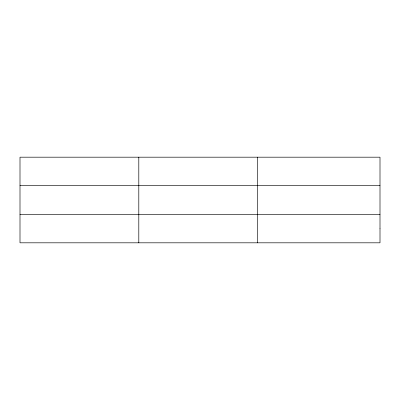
<?xml version="1.0" encoding="UTF-8"?>
<svg xmlns="http://www.w3.org/2000/svg" width="400" height="400" viewBox="0 0 400 400"><rect width="100%" height="100%" fill="white"/><g stroke="black" fill="none" stroke-linecap="round" stroke-linejoin="round"><path stroke-width="0.6" d="M138.8 157.185L138.8 242.815M257.6 157.185L257.6 242.815M20 185.445L380 185.445M20 214.555L380 214.555M380 228.685L380 242.815L20 242.815L20 157.185L380 157.185L380 228.685"/></g></svg>
